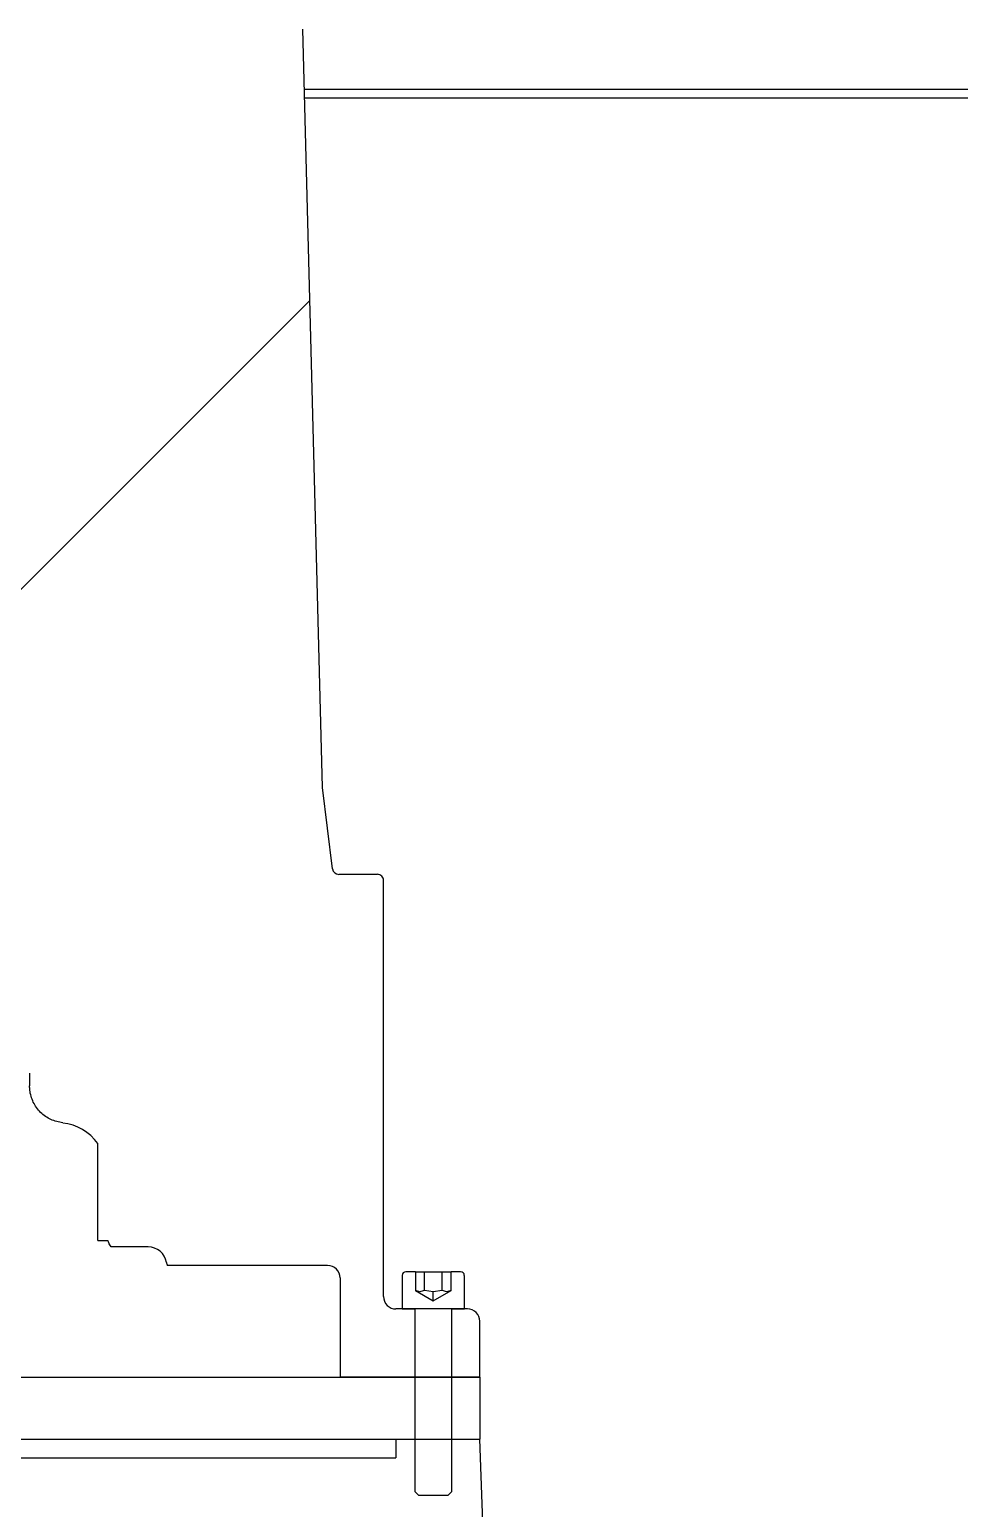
# Model space of a CAD drawing. Header units: centimetres. Extents: x -13594 to 4017, y -3206 to 1780.
# Drawn here: x -1846.3 to -1777.2, y 368.9 to 478.9 of the extents above; entities that cross this region are included whole.
import ezdxf

# ---------------------------------------------------------------- set-up
doc = ezdxf.new("R2010")
doc.units = ezdxf.units.CM

# ---------------------------------------------------------------- blocks, each defined once
blk = doc.blocks.new('SW_HATCH_0')
at = {"color": 0, "linetype": 'Continuous', "lineweight": 18}
blk.add_line((10.1823, -25.7387), (13.371, -22.55), dxfattribs=at)

msp = doc.modelspace()

# ---------------------------------------------------------------- linework, layer by layer
at = {"color": 7, "linetype": 'Continuous', "lineweight": 25}
for p, q in [((-1824.56, 422.51), (-1826.04, 478.88)), ((-1825.92, 474.42), (-1626.35, 474.42)), ((-1626.39, 473.75), (-1825.9, 473.75)), ((-1823.82, 416.46), (-1824.56, 422.51)), ((-1820.49, 416.05), (-1823.36, 416.05)), ((-1820.03, 384.66), (-1820.03, 415.59)), ((-1846.34, 401.28), (-1846.34, 400.32)), ((-1841.26, 388.82), (-1841.26, 396.05)), ((-1841.26, 388.82), (-1840.52, 388.82)), ((-1837.53, 388.35), (-1840.29, 388.35)), ((-1824.19, 386.97), (-1836.11, 386.97)), ((-1823.26, 386.05), (-1823.26, 378.66)), ((-1818.65, 386.23), (-1818.65, 383.74)), ((-1817.67, 386.51), (-1818.37, 386.51)), ((-1817.67, 386.51), (-1817.67, 385.12)), ((-1817.67, 386.51), (-1817, 386.51)), ((-1817, 385.12), (-1817, 386.51)), ((-1817, 386.51), (-1815.67, 386.51)), ((-1815.67, 385.12), (-1815.67, 386.51)), ((-1815.67, 386.51), (-1815.01, 386.51)), ((-1815.01, 385.12), (-1815.01, 386.51)), ((-1814.31, 386.51), (-1815.01, 386.51)), ((-1814.03, 383.74), (-1814.03, 386.23)), ((-1817.67, 385.12), (-1816.34, 384.35)), ((-1816.34, 385.02), (-1817, 385.12)), ((-1816.34, 384.35), (-1815.01, 385.12)), ((-1815.67, 385.12), (-1816.34, 385.02)), ((-1816.34, 384.35), (-1816.34, 385.02)), ((-1813.8, 383.74), (-1819.11, 383.74)), ((-1818.65, 383.74), (-1817.77, 383.74)), ((-1814.91, 383.74), (-1814.03, 383.74)), ((-1817.72, 383.69), (-1817.72, 370.17)), ((-1814.95, 370.17), (-1814.95, 383.69)), ((-1812.88, 378.66), (-1812.88, 382.82)), ((-1898.27, 378.66), (-1812.88, 378.66)), ((-1812.88, 378.66), (-1823.26, 378.66)), ((-1812.88, 378.66), (-1812.88, 374.05)), ((-1898.27, 374.05), (-1812.88, 374.05)), ((-1819.11, 374.05), (-1812.88, 374.05)), ((-1819.11, 374.05), (-1819.11, 372.66)), ((-1812.12, 352.31), (-1812.88, 374.05)), ((-1892.04, 372.66), (-1819.11, 372.66)), ((-1817.72, 370.17), (-1817.44, 369.89)), ((-1817.44, 369.89), (-1815.24, 369.89)), ((-1815.24, 369.89), (-1814.95, 370.17))]:
    msp.add_line(p, q, dxfattribs=at)
for centre, radius, start, end in [((-1823.36, 416.51), 0.462, 187.0082, 269.9935), ((-1820.49, 415.59), 0.462, 0.0015, 90.0019), ((-1844.27, 393.89), 3.69, 35.6591, 83.8523), ((-1837.53, 386.97), 1.38, 9.5936, 90.0022), ((-1834.8, 387.43), 1.39, 189.6193, 199.4667), ((-1824.19, 386.05), 0.923, 359.9981, 89.9985), ((-1818.37, 386.23), 0.277, 90.0029, 179.9857), ((-1814.31, 386.23), 0.277, 0.0143, 89.9971), ((-1819.11, 384.66), 0.923, 179.9981, 269.9985), ((-1817.77, 383.69), 0.0461, 359.9446, 90.0554), ((-1814.91, 383.69), 0.0461, 89.9446, 180.0554), ((-1813.8, 382.82), 0.923, 0.0015, 89.9985)]:
    msp.add_arc(centre, radius, start, end, dxfattribs=at)
for points, knots in [([(-1843.87, 397.57), (-1844.18, 397.63), (-1844.79, 397.76), (-1845.56, 398.32), (-1846.11, 399.09), (-1846.32, 399.8), (-1846.34, 400.21), (-1846.34, 400.32)], [0, 0, 0, 0, 0.2302546, 0.4605035, 0.6913362, 0.9202117, 1, 1, 1, 1]), ([(-1840.29, 388.36), (-1840.32, 388.4), (-1840.42, 388.54), (-1840.48, 388.71), (-1840.52, 388.82)], [0, 0, 0, 0, 0.323251, 1, 1, 1, 1]), ([(-1817, 385.12), (-1817.11, 385.07), (-1817.34, 384.97), (-1817.56, 385.07), (-1817.67, 385.12)], [0, 0, 0, 0, 0.498719, 1, 1, 1, 1]), ([(-1815.01, 385.12), (-1815.12, 385.07), (-1815.34, 384.97), (-1815.56, 385.07), (-1815.67, 385.12)], [0, 0, 0, 0, 0.498568, 1, 1, 1, 1])]:
    msp.add_open_spline(points, degree=3, knots=knots, dxfattribs=at)

# ---------------------------------------------------------------- block references
at = {"color": 7, "linetype": 'Continuous', "lineweight": 18, "xscale": 23.0804869763696, "yscale": 23.0804869763696, "zscale": 23.0804869763696}
msp.add_blockref('SW_HATCH_0', (-2134.12, 979.18), dxfattribs=at)

doc.saveas('drawing.dxf')
